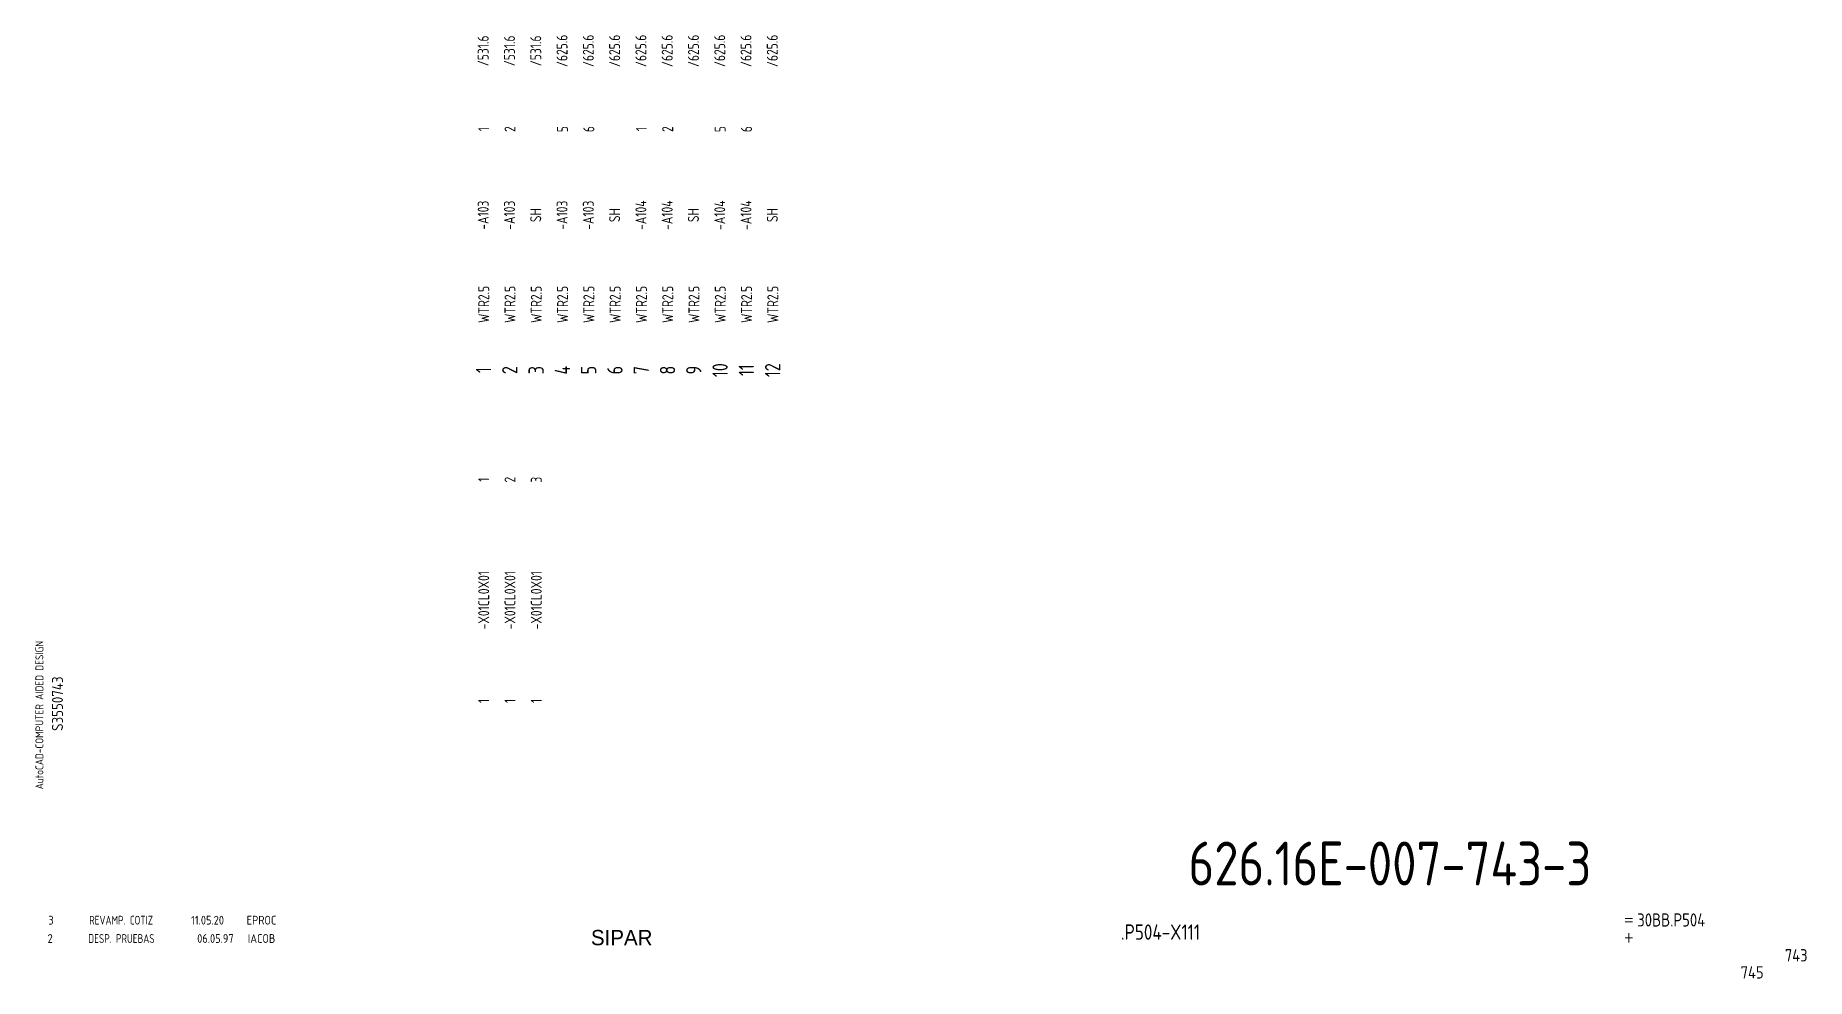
# Model space of a CAD drawing. Extents: x 10 to 414, y 6 to 221.
import ezdxf
from ezdxf.enums import TextEntityAlignment as Align

# ---------------------------------------------------------------- set-up
doc = ezdxf.new("R2010")
doc.units = 0
doc.header["$LTSCALE"] = 5
doc.header["$MEASUREMENT"] = 0
doc.layers.get('0').update_dxf_attribs({"linetype": 'CONTINUOUS'})
doc.layers.add('3', color=3, linetype='CONTINUOUS')
doc.layers.add('CART', color=7, linetype='CONTINUOUS')
doc.styles.add('DIN', font='DIN.shx', dxfattribs={"width": 0.85})
doc.styles.add('N', font='ROMANS', dxfattribs={"width": 0.85, "height": 3})
doc.styles.add('X', font='UNIV.SHX', dxfattribs={"height": 3.5})

# ---------------------------------------------------------------- blocks, each defined once
blk = doc.blocks.new('REV2')
at = {"color": 3, "style": 'DIN'}
for s, width, p in [('2', 0.9, (12.45, 13.79)), ('DESP. PRUEBAS', 0.8, (21.76, 13.79)), ('06.05.97', 0.9, (46.59, 13.79)), ('IACOB', 0.9, (58.16, 13.79))]:
    blk.add_text(s, height=2, dxfattribs=dict(at, width=width)).set_placement(p)

msp = doc.modelspace()

# ---------------------------------------------------------------- block references
at = {"linetype": 'Continuous'}
msp.add_blockref('REV2', (0, 0), dxfattribs=at)

# ---------------------------------------------------------------- texts
at = {"style": 'DIN', "width": 0.8}
for s, p in [('/531.6', (111.88, 217.36)), ('/531.6', (117.88, 217.36)), ('/531.6', (123.88, 217.36)), ('/625.6', (129.88, 217.36)), ('/625.6', (135.88, 217.36)), ('/625.6', (141.88, 217.36)), ('/625.6', (147.88, 217.36)), ('/625.6', (153.88, 217.36)), ('/625.6', (159.88, 217.36)), ('/625.6', (165.88, 217.36)), ('/625.6', (171.88, 217.36)), ('/625.6', (177.88, 217.36)), ('1', (112, 199.5)), ('2', (118, 199.5)), ('5', (130, 199.5)), ('6', (136, 199.5)), ('1', (148, 199.5)), ('2', (154, 199.5)), ('5', (166, 199.5)), ('6', (172, 199.5)), ('-A103', (111.88, 179.86)), ('-A103', (117.88, 179.86)), ('-A103', (129.88, 179.86)), ('-A103', (135.88, 179.86)), ('-A104', (147.88, 179.86)), ('-A104', (153.88, 179.86)), ('-A104', (165.88, 179.86)), ('-A104', (171.88, 179.86)), ('SH', (123.88, 179.86)), ('SH', (141.88, 179.86)), ('SH', (159.88, 179.86)), ('SH', (177.88, 179.86)), ('WTR2.5', (112, 159.5)), ('WTR2.5', (118, 159.5)), ('WTR2.5', (124, 159.5)), ('WTR2.5', (130, 159.5)), ('WTR2.5', (136, 159.5)), ('WTR2.5', (142, 159.5)), ('WTR2.5', (148, 159.5)), ('WTR2.5', (154, 159.5)), ('WTR2.5', (160, 159.5)), ('WTR2.5', (166, 159.5)), ('WTR2.5', (172, 159.5)), ('WTR2.5', (178, 159.5)), ('1', (112, 119.5)), ('2', (118, 119.5)), ('3', (124, 119.5)), ('-X01CL0X01', (112, 92)), ('-X01CL0X01', (118, 92)), ('-X01CL0X01', (124, 92)), ('1', (112, 69)), ('1', (118, 69)), ('1', (124, 69))]:
    msp.add_text(s, height=2.5, rotation=90, dxfattribs=at).set_placement(p, align=Align.MIDDLE)
at = {"color": 6, "style": 'DIN', "width": 0.8}
for s, p in [('10', (165.96, 144.5)), ('12', (177.96, 144.5)), ('1', (111.96, 144.5)), ('2', (117.96, 144.5)), ('3', (123.96, 144.5)), ('4', (129.96, 144.5)), ('5', (135.96, 144.5)), ('6', (141.96, 144.5)), ('7', (147.96, 144.5)), ('8', (153.96, 144.5)), ('9', (159.96, 144.5)), ('11', (171.96, 144.5))]:
    msp.add_text(s, height=3.5, rotation=90, dxfattribs=at).set_placement(p, align=Align.MIDDLE)
at = {"color": 3, "style": 'DIN'}
for s, width, p in [('3', 0.9, (12.62, 17.97)), ('REVAMP. COTIZ', 0.8, (21.94, 17.97)), ('11.05.20', 0.9, (45.21, 17.97)), ('EPROC', 0.9, (57.89, 17.97))]:
    msp.add_text(s, height=2, dxfattribs=dict(at, width=width)).set_placement(p)
at = {"color": 2, "insert": (272.89, 36.91), "char_height": 10, "width": 116.5178, "attachment_point": 1, "style": 'DIN'}
msp.add_mtext('626.16E-007-743-3', dxfattribs=at)
at = {"layer": '3', "color": 2, "style": 'DIN', "width": 0.85}
msp.add_text('.P504-X111', height=3.5, dxfattribs=at).set_placement((266.5, 14.51), align=Align.CENTER)
at = {"layer": 'CART', "color": 1, "style": 'DIN', "width": 0.9}
msp.add_text('AutoCAD-COMPUTER AIDED DESIGN', height=1.8, rotation=90, dxfattribs=at).set_placement((11.47, 48.84))
at = {"layer": 'CART', "color": 3, "style": 'N', "width": 0.85}
for s, p in [('=', (372.24, 17.91)), ('+', (372.24, 13.87))]:
    msp.add_text(s, height=2.5, dxfattribs=at).set_placement(p)
at = {"layer": 'CART', "color": 3, "style": 'DIN', "width": 0.9, "flags": 1}
msp.add_attdef('S3550743', text='', height=2.5, rotation=90, dxfattribs=at).set_placement((15.95, 68.38), align=Align.CENTER)
at = {"layer": 'CART', "color": 3, "style": 'DIN', "width": 0.85}
msp.add_attdef('30BB.P504', text='', height=3, dxfattribs=at).set_placement((375.33, 16.63), align=Align.BOTTOM_LEFT)
at = {"layer": 'CART', "color": 6, "style": 'X', "flags": 1}
msp.add_attdef('SIPAR', text='', height=3.5, dxfattribs=at).set_placement((143.5, 15), align=Align.MIDDLE)
at = {"layer": 'CART', "color": 2, "style": 'DIN', "width": 0.9, "flags": 1}
msp.add_attdef('743', text='', height=2.8, dxfattribs=at).set_placement((414.2, 9.56), align=Align.RIGHT)
at = {"layer": 'CART', "color": 7, "style": 'DIN', "width": 0.9, "flags": 1}
msp.add_attdef('745', (398.93, 5.65), '', height=2.8, dxfattribs=at)

doc.saveas('drawing.dxf')
